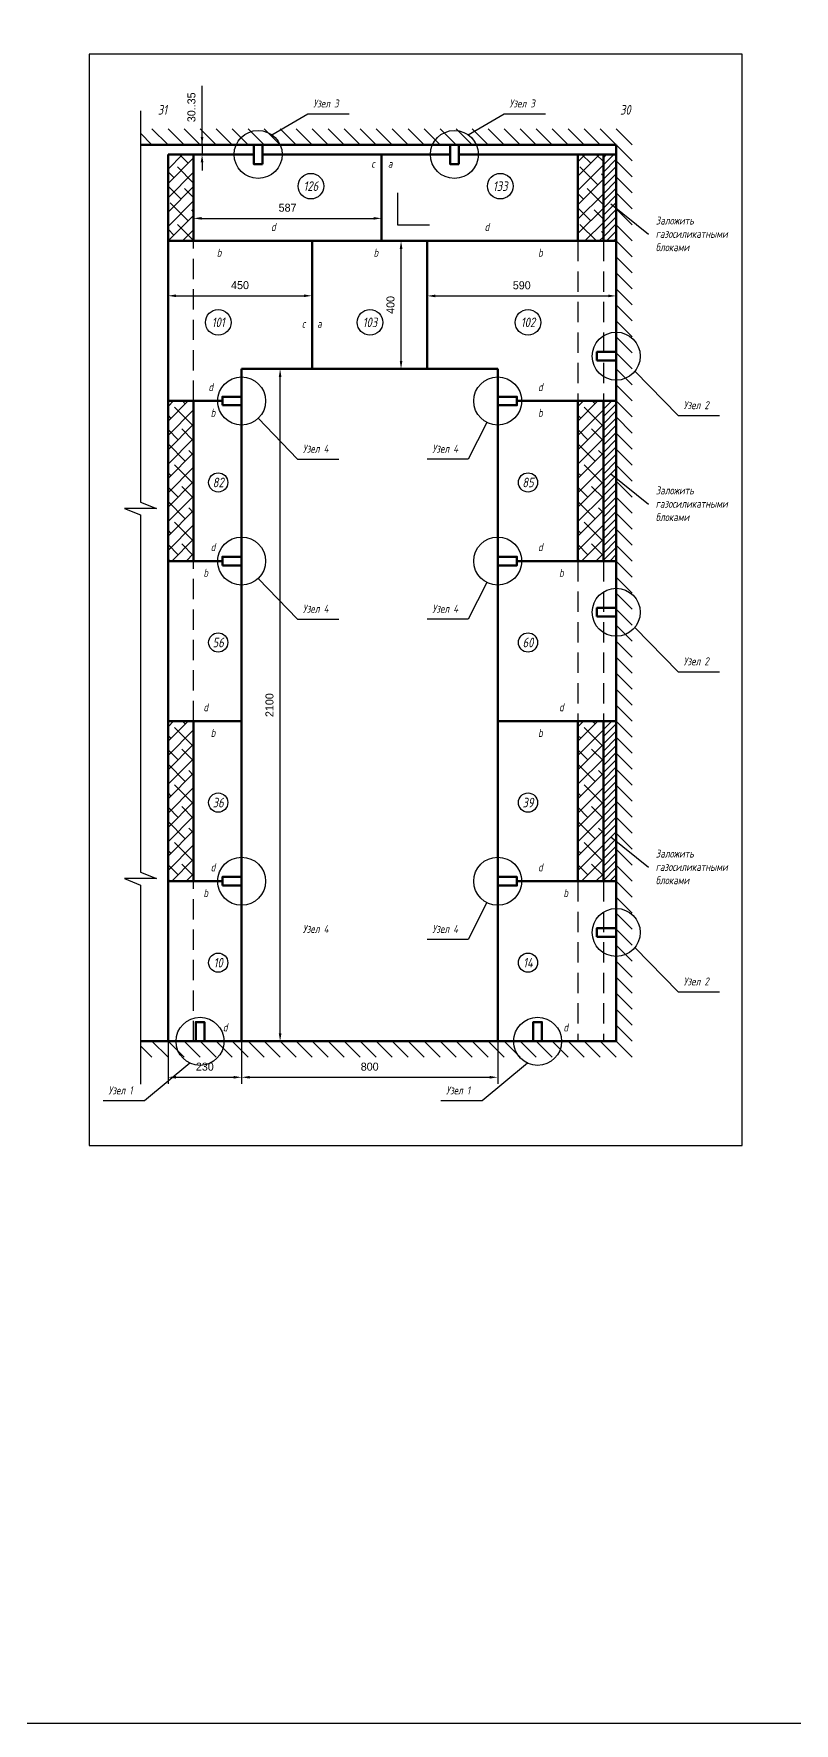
# Model space of a CAD drawing. Header units: millimetres. Extents: x 2143 to 79549, y -71394 to 24143.
# Drawn here: x 67610 to 69986, y -71394 to -66117 of the extents above; entities that cross this region are included whole.
import ezdxf
from ezdxf.enums import TextEntityAlignment as Align

# ---------------------------------------------------------------- set-up
doc = ezdxf.new("R2010")
doc.units = ezdxf.units.MM
doc.header["$PDMODE"] = 34
doc.header["$PDSIZE"] = 50
doc.linetypes.add('DASHED', pattern=[19.05, 12.7, -6.35])
doc.layers.add('01 Перегородки', color=7, linetype='Continuous')
doc.layers.add('100 noprint', color=1, linetype='Continuous', plot=False)
doc.styles.get("Standard").update_dxf_attribs({"font": 'Ubuntu-R.ttf'})
doc.styles.add('ГОСТ-ISOCPEUR', font='isocpeui.ttf', dxfattribs={"width": 0.8})
doc.dimstyles.new('ISO-25', dxfattribs={"dimtxt": 2.5, "dimasz": 2.5, "dimexe": 1.25, "dimexo": 0.625, "dimtad": 1, "dimtxsty": 'Standard', "dimcen": 2.5, "dimadec": 0, "dimazin": 0, "dimtfac": 1, "dimtmove": 0, "dimatfit": 3, "dimfxl": 1, "dimarcsym": 0})

# ---------------------------------------------------------------- blocks, each defined once
blk = doc.blocks.new('*D428')
at = {"layer": '01 Перегородки', "color": 0, "lineweight": -2}
for p, q in [((68029.7, -69263.8), (68029.7, -69396.1)), ((68259.7, -69263.8), (68259.7, -69396.1)), ((68054.7, -69376.1), (68234.7, -69376.1))]:
    blk.add_line(p, q, dxfattribs=at)
at = {"layer": '01 Перегородки', "color": 0}
for points in [[(68054.7, -69372), (68054.7, -69380.3), (68029.7, -69376.1)], [(68234.7, -69380.3), (68234.7, -69372), (68259.7, -69376.1)]]:
    blk.add_solid(points, dxfattribs=at)
at = {"layer": 'Defpoints', "color": 0}
for p in [(68029.7, -69263.8), (68259.7, -69263.8), (68259.7, -69376.1)]:
    blk.add_point(p, dxfattribs=at)
at = {"layer": '01 Перегородки', "color": 0, "insert": (68144.7, -69343.1), "char_height": 25, "attachment_point": 5}
blk.add_mtext('230', dxfattribs=at)
blk = doc.blocks.new('*D429')
at = {"layer": '01 Перегородки', "color": 0, "lineweight": -2}
for p, q in [((68259.7, -69264.4), (68259.7, -69396.1)), ((69059.7, -69263.8), (69059.7, -69396.1)), ((68284.7, -69376.1), (69034.7, -69376.1))]:
    blk.add_line(p, q, dxfattribs=at)
at = {"layer": '01 Перегородки', "color": 0}
for points in [[(68284.7, -69372), (68284.7, -69380.3), (68259.7, -69376.1)], [(69034.7, -69380.3), (69034.7, -69372), (69059.7, -69376.1)]]:
    blk.add_solid(points, dxfattribs=at)
at = {"layer": 'Defpoints', "color": 0}
for p in [(68259.7, -69264.4), (69059.7, -69263.8), (69059.7, -69376.1)]:
    blk.add_point(p, dxfattribs=at)
at = {"layer": '01 Перегородки', "color": 0, "insert": (68659.7, -69343.1), "char_height": 25, "attachment_point": 5}
blk.add_mtext('800', dxfattribs=at)
blk = doc.blocks.new('*D430')
at = {"layer": '01 Перегородки', "color": 0, "lineweight": -2}
for p, q in [((68259.7, -67163.8), (68399.8, -67163.8)), ((68379.8, -69238.8), (68379.8, -67188.8)), ((68259.7, -69263.8), (68399.8, -69263.8))]:
    blk.add_line(p, q, dxfattribs=at)
at = {"layer": '01 Перегородки', "color": 0}
for points in [[(68384, -67188.8), (68375.7, -67188.8), (68379.8, -67163.8)], [(68375.7, -69238.8), (68384, -69238.8), (68379.8, -69263.8)]]:
    blk.add_solid(points, dxfattribs=at)
at = {"layer": 'Defpoints', "color": 0}
for p in [(68259.7, -67163.8), (68379.8, -67163.8), (68259.7, -69263.8)]:
    blk.add_point(p, dxfattribs=at)
at = {"layer": '01 Перегородки', "color": 0, "insert": (68346.8, -68213.8), "char_height": 25, "attachment_point": 5, "rotation": 90}
blk.add_mtext('2100', dxfattribs=at)
blk = doc.blocks.new('*D446')
at = {"layer": '01 Перегородки', "color": 0, "lineweight": -2}
for p, q in [((68029.7, -67263.8), (68029.7, -66915.2)), ((68054.7, -66935.2), (68454.7, -66935.2)), ((68479.7, -67163.8), (68479.7, -66915.2))]:
    blk.add_line(p, q, dxfattribs=at)
at = {"layer": '01 Перегородки', "color": 0}
for points in [[(68054.7, -66931), (68054.7, -66939.4), (68029.7, -66935.2)], [(68454.7, -66939.4), (68454.7, -66931), (68479.7, -66935.2)]]:
    blk.add_solid(points, dxfattribs=at)
at = {"layer": 'Defpoints', "color": 0}
for p in [(68479.7, -66935.2), (68479.7, -67163.8), (68029.7, -67263.8)]:
    blk.add_point(p, dxfattribs=at)
at = {"layer": '01 Перегородки', "color": 0, "insert": (68254.7, -66902.1), "char_height": 25, "attachment_point": 5}
blk.add_mtext('450', dxfattribs=at)
blk = doc.blocks.new('*D447')
at = {"layer": '01 Перегородки', "color": 0, "lineweight": -2}
for p, q in [((68839.7, -67163.8), (68839.7, -66915.6)), ((68864.7, -66935.6), (69404.7, -66935.6)), ((69429.7, -67163.8), (69429.7, -66915.6))]:
    blk.add_line(p, q, dxfattribs=at)
at = {"layer": '01 Перегородки', "color": 0}
for points in [[(68864.7, -66931.5), (68864.7, -66939.8), (68839.7, -66935.6)], [(69404.7, -66939.8), (69404.7, -66931.5), (69429.7, -66935.6)]]:
    blk.add_solid(points, dxfattribs=at)
at = {"layer": 'Defpoints', "color": 0}
for p in [(69429.7, -66935.6), (68839.7, -67163.8), (69429.7, -67163.8)]:
    blk.add_point(p, dxfattribs=at)
at = {"layer": '01 Перегородки', "color": 0, "insert": (69134.7, -66902.6), "char_height": 25, "attachment_point": 5}
blk.add_mtext('590', dxfattribs=at)
blk = doc.blocks.new('*D448')
at = {"layer": '01 Перегородки', "color": 0, "lineweight": -2}
for p, q in [((68839.7, -66763.8), (68737.7, -66763.8)), ((68757.7, -67138.8), (68757.7, -66788.8)), ((68839.7, -67163.8), (68737.7, -67163.8))]:
    blk.add_line(p, q, dxfattribs=at)
at = {"layer": '01 Перегородки', "color": 0}
for points in [[(68761.9, -66788.8), (68753.6, -66788.8), (68757.7, -66763.8)], [(68753.6, -67138.8), (68761.9, -67138.8), (68757.7, -67163.8)]]:
    blk.add_solid(points, dxfattribs=at)
at = {"layer": 'Defpoints', "color": 0}
for p in [(68757.7, -66763.8), (68839.7, -66763.8), (68839.7, -67163.8)]:
    blk.add_point(p, dxfattribs=at)
at = {"layer": '01 Перегородки', "color": 0, "insert": (68724.7, -66963.8), "char_height": 25, "attachment_point": 5, "rotation": 90}
blk.add_mtext('400', dxfattribs=at)
blk = doc.blocks.new('*D457')
at = {"layer": '01 Перегородки', "color": 0, "lineweight": -2}
for p, q in [((68109.7, -66763.8), (68109.7, -66673.4)), ((68134.7, -66693.4), (68671.7, -66693.4)), ((68696.7, -66763.8), (68696.7, -66673.4))]:
    blk.add_line(p, q, dxfattribs=at)
at = {"layer": '01 Перегородки', "color": 0}
for points in [[(68134.7, -66689.2), (68134.7, -66697.5), (68109.7, -66693.4)], [(68671.7, -66697.5), (68671.7, -66689.2), (68696.7, -66693.4)]]:
    blk.add_solid(points, dxfattribs=at)
at = {"layer": 'Defpoints', "color": 0}
for p in [(68696.7, -66693.4), (68109.7, -66763.8), (68696.7, -66763.8)]:
    blk.add_point(p, dxfattribs=at)
at = {"layer": '01 Перегородки', "color": 0, "insert": (68403.2, -66660.3), "char_height": 25, "attachment_point": 5}
blk.add_mtext('587', dxfattribs=at)
blk = doc.blocks.new('*D461')
at = {"layer": '01 Перегородки', "color": 0, "lineweight": -2}
for p, q in [((68136.1, -66463.8), (68136.1, -66279.3)), ((68136.1, -66438.8), (68136.1, -66413.8)), ((67943.3, -66463.8), (68156.1, -66463.8)), ((68136.1, -66463.8), (68136.1, -66493.8)), ((68029.7, -66493.8), (68156.1, -66493.8)), ((68136.1, -66518.8), (68136.1, -66543.8))]:
    blk.add_line(p, q, dxfattribs=at)
at = {"layer": '01 Перегородки', "color": 0}
for points in [[(68131.9, -66438.8), (68140.3, -66438.8), (68136.1, -66463.8)], [(68140.3, -66518.8), (68131.9, -66518.8), (68136.1, -66493.8)]]:
    blk.add_solid(points, dxfattribs=at)
at = {"layer": 'Defpoints', "color": 0}
for p in [(67943.3, -66463.8), (68029.7, -66493.8), (68136.1, -66493.8)]:
    blk.add_point(p, dxfattribs=at)
at = {"layer": '01 Перегородки', "color": 0, "insert": (68103, -66346.5), "char_height": 25, "attachment_point": 5, "rotation": 90}
blk.add_mtext('30..35', dxfattribs=at)

msp = doc.modelspace()

# ---------------------------------------------------------------- hatches: boundary and pattern name
at = {"layer": '01 Перегородки'}
h = msp.add_hatch(dxfattribs=at)
h.set_pattern_fill('ANSI38', color=256, scale=10, style=0)
h.paths.add_polyline_path([(68109.705, -66763.801), (68109.705, -66493.801), (68029.705, -66493.801), (68029.705, -66763.801)])
h = msp.add_hatch(dxfattribs=at)
h.set_pattern_fill('ANSI38', color=256, scale=10, style=0)
h.paths.add_polyline_path([(69389.705, -66763.801), (69389.705, -66493.801), (69309.705, -66493.801), (69309.705, -66763.801)])
h = msp.add_hatch(dxfattribs=at)
h.set_pattern_fill('ANSI31', color=256, scale=5, style=0)
h.paths.add_polyline_path([(69429.705, -66763.801), (69429.705, -66493.801), (69389.705, -66493.801), (69389.705, -66763.801)])
h = msp.add_hatch(dxfattribs=at)
h.set_pattern_fill('ANSI38', color=256, scale=10, style=0)
h.set_pattern_definition([(45, (2101.192, 1000), (-22.45064, 22.45064), []), (135, (2101.192, 1000), (-67.351921, 22.45064), [79.375, -47.625])])
h.paths.add_polyline_path([(68109.705, -67763.801), (68109.705, -67263.801), (68029.705, -67263.801), (68029.705, -67763.801)])
h = msp.add_hatch(dxfattribs=at)
h.set_pattern_fill('ANSI38', color=256, scale=10, style=0)
h.set_pattern_definition([(45, (3381.192, 1000), (-22.45064, 22.45064), []), (135, (3381.192, 1000), (-67.351921, 22.45064), [79.375, -47.625])])
h.paths.add_polyline_path([(69389.705, -67763.801), (69389.705, -67263.801), (69309.705, -67263.801), (69309.705, -67763.801)])
h = msp.add_hatch(dxfattribs=at)
h.set_pattern_fill('ANSI31', color=256, scale=5, style=0)
h.paths.add_polyline_path([(69429.705, -67763.801), (69429.705, -67263.801), (69389.705, -67263.801), (69389.705, -67763.801)])
h = msp.add_hatch(dxfattribs=at)
h.set_pattern_fill('ANSI38', color=256, scale=10, style=0)
h.set_pattern_definition([(45, (2101.192, 0), (-22.45064, 22.45064), []), (135, (2101.192, 0), (-67.351921, 22.45064), [79.375, -47.625])])
h.paths.add_polyline_path([(68109.705, -68763.801), (68109.705, -68263.801), (68029.705, -68263.801), (68029.705, -68763.801)])
h = msp.add_hatch(dxfattribs=at)
h.set_pattern_fill('ANSI38', color=256, scale=10, style=0)
h.set_pattern_definition([(45, (3381.192, 0), (-22.45064, 22.45064), []), (135, (3381.192, 0), (-67.351921, 22.45064), [79.375, -47.625])])
h.paths.add_polyline_path([(69389.705, -68763.801), (69389.705, -68263.801), (69309.705, -68263.801), (69309.705, -68763.801)])
h = msp.add_hatch(dxfattribs=at)
h.set_pattern_fill('ANSI31', color=256, scale=5, style=0)
h.set_pattern_definition([(45, (0, -1000), (-11.2253202, 11.2253202), [])])
h.paths.add_polyline_path([(69429.705, -68763.801), (69429.705, -68263.801), (69389.705, -68263.801), (69389.705, -68763.801)])

# ---------------------------------------------------------------- linework, layer by layer
for p, q in [((67943.322, -66427.418), (67979.705, -66463.801)), ((67979.705, -66413.801), (68029.705, -66463.801)), ((68029.705, -66413.801), (68079.705, -66463.801)), ((68079.705, -66413.801), (68129.705, -66463.801)), ((68129.705, -66413.801), (68179.705, -66463.801)), ((68179.705, -66413.801), (68229.705, -66463.801)), ((68229.705, -66413.801), (68279.705, -66463.801)), ((68279.705, -66413.801), (68329.705, -66463.801)), ((68329.705, -66413.801), (68379.705, -66463.801)), ((68379.705, -66413.801), (68429.705, -66463.801)), ((68429.705, -66413.801), (68479.705, -66463.801)), ((68479.705, -66413.801), (68529.705, -66463.801)), ((68529.705, -66413.801), (68579.705, -66463.801)), ((68579.705, -66413.801), (68629.705, -66463.801)), ((68629.705, -66413.801), (68679.705, -66463.801)), ((68679.705, -66413.801), (68729.705, -66463.801)), ((68729.705, -66413.801), (68779.705, -66463.801)), ((68779.705, -66413.801), (68829.705, -66463.801)), ((68829.705, -66413.801), (68879.705, -66463.801)), ((68879.705, -66413.801), (68929.705, -66463.801)), ((68929.705, -66413.801), (68979.705, -66463.801)), ((68979.705, -66413.801), (69029.705, -66463.801)), ((69029.705, -66413.801), (69079.705, -66463.801)), ((69079.705, -66413.801), (69129.705, -66463.801)), ((69129.705, -66413.801), (69179.705, -66463.801)), ((69179.705, -66413.801), (69229.705, -66463.801)), ((69229.705, -66413.801), (69279.705, -66463.801)), ((69279.705, -66413.801), (69329.705, -66463.801)), ((69329.705, -66413.801), (69379.705, -66463.801)), ((69379.705, -66413.801), (69429.705, -66463.801)), ((69429.705, -66413.801), (69479.705, -66463.801)), ((69429.705, -66463.801), (69479.705, -66513.801)), ((69429.705, -66513.801), (69479.705, -66563.801)), ((69429.705, -66563.801), (69479.705, -66613.801)), ((69429.705, -66613.801), (69479.705, -66663.801)), ((69413.173, -66647.983), (69530.77, -66743.073)), ((69429.705, -66663.801), (69479.705, -66713.801)), ((69429.705, -66713.801), (69479.705, -66763.801)), ((69429.705, -66763.801), (69479.705, -66813.801)), ((69429.705, -66813.801), (69479.705, -66863.801)), ((69429.705, -66863.801), (69479.705, -66913.801)), ((69429.705, -66913.801), (69479.705, -66963.801)), ((69429.705, -66963.801), (69479.705, -67013.801)), ((69429.705, -67013.801), (69479.705, -67063.801)), ((69429.705, -67063.801), (69479.705, -67113.801)), ((69429.705, -67113.801), (69479.705, -67163.801)), ((69429.705, -67163.801), (69479.705, -67213.801)), ((69429.705, -67213.801), (69479.705, -67263.801)), ((69429.705, -67263.801), (69479.705, -67313.801)), ((69429.705, -67313.801), (69479.705, -67363.801)), ((69429.705, -67363.801), (69479.705, -67413.801)), ((69429.705, -67413.801), (69479.705, -67463.801)), ((69429.705, -67463.801), (69479.705, -67513.801)), ((69413.173, -67490.812), (69530.77, -67585.902)), ((69429.705, -67513.801), (69479.705, -67563.801)), ((69429.705, -67563.801), (69479.705, -67613.801)), ((69429.705, -67613.801), (69479.705, -67663.801)), ((69429.705, -67663.801), (69479.705, -67713.801)), ((69429.705, -67713.801), (69479.705, -67763.801)), ((69429.705, -67763.801), (69479.705, -67813.801)), ((69429.705, -67813.801), (69479.705, -67863.801)), ((69429.705, -67863.801), (69479.705, -67913.801)), ((69429.705, -67913.801), (69479.705, -67963.801)), ((69429.705, -67963.801), (69479.705, -68013.801)), ((69429.705, -68013.801), (69479.705, -68063.801)), ((69429.705, -68063.801), (69479.705, -68113.801)), ((69429.705, -68113.801), (69479.705, -68163.801)), ((69429.705, -68163.801), (69479.705, -68213.801)), ((69429.705, -68213.801), (69479.705, -68263.801)), ((69429.705, -68263.801), (69479.705, -68313.801)), ((69429.705, -68313.801), (69479.705, -68363.801)), ((69429.705, -68363.801), (69479.705, -68413.801)), ((69429.705, -68413.801), (69479.705, -68463.801)), ((69429.705, -68463.801), (69479.705, -68513.801)), ((69429.705, -68513.801), (69479.705, -68563.801)), ((69429.705, -68563.801), (69479.705, -68613.801)), ((69413.173, -68625.203), (69530.77, -68720.293)), ((69429.705, -68613.801), (69479.705, -68663.801)), ((69429.705, -68663.801), (69479.705, -68713.801)), ((69429.705, -68713.801), (69479.705, -68763.801)), ((69429.705, -68763.801), (69479.705, -68813.801)), ((69429.705, -68813.801), (69479.705, -68863.801)), ((69429.705, -68863.801), (69479.705, -68913.801)), ((69429.705, -68913.801), (69479.705, -68963.801)), ((69429.705, -68963.801), (69479.705, -69013.801)), ((69429.705, -69013.801), (69479.705, -69063.801)), ((69429.705, -69063.801), (69479.705, -69113.801)), ((69429.705, -69113.801), (69479.705, -69163.801)), ((69429.705, -69163.801), (69479.705, -69213.801)), ((69429.705, -69213.801), (69479.705, -69263.801)), ((67943.322, -69277.418), (67979.705, -69313.801)), ((67979.705, -69263.801), (68029.705, -69313.801)), ((68029.705, -69263.801), (68079.705, -69313.801)), ((68079.705, -69263.801), (68129.705, -69313.801)), ((68129.705, -69263.801), (68179.705, -69313.801)), ((68179.705, -69263.801), (68229.705, -69313.801)), ((68229.705, -69263.801), (68279.705, -69313.801)), ((68279.705, -69263.801), (68329.705, -69313.801)), ((68329.705, -69263.801), (68379.705, -69313.801)), ((68379.705, -69263.801), (68429.705, -69313.801)), ((68429.705, -69263.801), (68479.705, -69313.801)), ((68479.705, -69263.801), (68529.705, -69313.801)), ((68529.705, -69263.801), (68579.705, -69313.801)), ((68579.705, -69263.801), (68629.705, -69313.801)), ((68629.705, -69263.801), (68679.705, -69313.801)), ((68679.705, -69263.801), (68729.705, -69313.801)), ((68729.705, -69263.801), (68779.705, -69313.801)), ((68779.705, -69263.801), (68829.705, -69313.801)), ((68829.705, -69263.801), (68879.705, -69313.801)), ((68879.705, -69263.801), (68929.705, -69313.801)), ((68929.705, -69263.801), (68979.705, -69313.801)), ((68979.705, -69263.801), (69029.705, -69313.801)), ((69029.705, -69263.801), (69079.705, -69313.801)), ((69079.705, -69263.801), (69129.705, -69313.801)), ((69129.705, -69263.801), (69179.705, -69313.801)), ((69179.705, -69263.801), (69229.705, -69313.801)), ((69229.705, -69263.801), (69279.705, -69313.801)), ((69279.705, -69263.801), (69329.705, -69313.801)), ((69329.705, -69263.801), (69379.705, -69313.801)), ((69379.705, -69263.801), (69429.705, -69313.801)), ((69429.705, -69263.801), (69479.705, -69313.801))]:
    msp.add_line(p, q, dxfattribs=at)
at = {"layer": '01 Перегородки', "lineweight": 70}
for p, q in [((67943.322, -66463.801), (69429.705, -66463.801)), ((69429.705, -66463.801), (69429.705, -69263.801)), ((68029.705, -69263.801), (68029.705, -66493.801)), ((68029.705, -66493.801), (68297.785, -66493.801)), ((68109.705, -66763.801), (68109.705, -66493.801)), ((68324.785, -66493.801), (68910.785, -66493.801)), ((68696.705, -66493.801), (68696.705, -66763.801)), ((68937.785, -66493.801), (69429.705, -66493.801)), ((69309.705, -66763.801), (69309.705, -66493.801)), ((69389.705, -66763.801), (69389.705, -66493.801)), ((68479.705, -66763.801), (68029.705, -66763.801)), ((68696.705, -66763.801), (68029.705, -66763.801)), ((68479.705, -67163.801), (68479.705, -66763.801)), ((68479.705, -66763.801), (68839.705, -66763.801)), ((69363.705, -66763.801), (68696.705, -66763.801)), ((68839.705, -67163.801), (68839.705, -66763.801)), ((68839.705, -66763.801), (69429.705, -66763.801)), ((68259.705, -69263.801), (68259.705, -67163.801)), ((68259.705, -67163.801), (69059.705, -67163.801)), ((69059.705, -69263.801), (69059.705, -67163.801)), ((68029.705, -67263.801), (68109.705, -67263.801)), ((68029.705, -67763.801), (68029.705, -67263.801)), ((68109.705, -67763.801), (68109.705, -67263.801)), ((68109.705, -67263.801), (68109.705, -67763.801)), ((68109.705, -67263.801), (68199.705, -67263.801)), ((69119.705, -67263.801), (69429.705, -67263.801)), ((69309.705, -67263.801), (69389.705, -67263.801)), ((69309.705, -67763.801), (69309.705, -67263.801)), ((69389.705, -67763.801), (69389.705, -67263.801)), ((69389.705, -67263.801), (69389.705, -67763.801)), ((68029.705, -68263.801), (68029.705, -67763.801)), ((68029.705, -67763.801), (68029.705, -68263.801)), ((68029.705, -67763.801), (68199.705, -67763.801)), ((68029.705, -67763.801), (68199.705, -67763.801)), ((69119.705, -67763.801), (69429.705, -67763.801)), ((68029.705, -68263.801), (68109.705, -68263.801)), ((68029.705, -68763.801), (68029.705, -68263.801)), ((68109.705, -68763.801), (68109.705, -68263.801)), ((68109.705, -68263.801), (68109.705, -68763.801)), ((68109.705, -68263.801), (68259.705, -68263.801)), ((69059.705, -68263.801), (69429.705, -68263.801)), ((69309.705, -68263.801), (69389.705, -68263.801)), ((69309.705, -68763.801), (69309.705, -68263.801)), ((69389.705, -68763.801), (69389.705, -68263.801)), ((69389.705, -68263.801), (69389.705, -68763.801)), ((68029.705, -69263.801), (68029.705, -68763.801)), ((68029.705, -68763.801), (68029.705, -69263.801)), ((68029.705, -68763.801), (68199.705, -68763.801)), ((69119.705, -68763.801), (69429.705, -68763.801)), ((69429.705, -69263.801), (67943.322, -69263.801))]:
    msp.add_line(p, q, dxfattribs=at)
at = {"layer": '01 Перегородки', "linetype": 'DASHED', "ltscale": 5}
for p, q in [((68109.705, -67263.801), (68109.705, -66763.801)), ((69309.705, -66763.801), (69309.705, -67263.801)), ((69389.705, -66763.801), (69389.705, -67263.801)), ((68109.705, -68263.801), (68109.705, -67763.801)), ((69309.705, -67763.801), (69309.705, -68263.801)), ((69389.705, -67763.801), (69389.705, -68263.801)), ((68109.705, -69263.801), (68109.705, -68763.801)), ((69309.705, -68763.801), (69309.705, -69263.801)), ((69389.705, -68763.801), (69389.705, -69263.801))]:
    msp.add_line(p, q, dxfattribs=at)
at = {"layer": '01 Перегородки'}
for points in [[(67943.322, -66357.714), (67943.322, -67579.707), (67993.322, -67599.707), (67893.322, -67599.707), (67943.322, -67619.707), (67943.322, -68735.614), (67993.322, -68755.614), (67893.322, -68755.614), (67943.322, -68775.614), (67943.322, -69397.235)], [(68354.22, -66432.306), (68466.631, -66367.178), (68595.615, -66367.178)], [(68967.22, -66432.306), (69079.631, -66367.178), (69208.615, -66367.178)], [(68746.705, -66613.801), (68746.705, -66713.801), (68846.705, -66713.801)], [(69488.063, -67170.911), (69623.443, -67309.478), (69752.427, -67309.478)], [(68311.641, -67317.908), (68433.991, -67445.372), (68562.975, -67445.372)], [(69025.842, -67330.721), (68967.828, -67445.372), (68838.845, -67445.372)], [(68311.641, -67817.908), (68433.991, -67945.372), (68562.975, -67945.372)], [(69025.842, -67830.721), (68967.828, -67945.372), (68838.845, -67945.372)], [(69488.063, -67970.911), (69623.443, -68109.478), (69752.427, -68109.478)], [(69025.842, -68830.721), (68967.828, -68945.372), (68838.845, -68945.372)], [(69488.063, -68970.911), (69623.443, -69109.478), (69752.427, -69109.478)], [(68097.883, -69331.715), (67955.946, -69449.478), (67826.962, -69449.478)], [(69152.477, -69331.715), (69010.541, -69449.478), (68881.557, -69449.478)]]:
    msp.add_lwpolyline(points, dxfattribs=at)
at = {"layer": '01 Перегородки', "lineweight": 70, "flags": 128}
for points in [[(68324.785, -66523.801), (68297.785, -66523.801), (68297.785, -66463.801), (68324.785, -66463.801)], [(68937.785, -66523.801), (68910.785, -66523.801), (68910.785, -66463.801), (68937.785, -66463.801)], [(69369.705, -67137.301), (69369.705, -67110.301), (69429.705, -67110.301), (69429.705, -67137.301)], [(68199.705, -67277.301), (68199.705, -67250.301), (68259.705, -67250.301), (68259.705, -67277.301)], [(69059.705, -67277.301), (69059.705, -67250.301), (69119.705, -67250.301), (69119.705, -67277.301)], [(68199.705, -67777.301), (68199.705, -67750.301), (68259.705, -67750.301), (68259.705, -67777.301)], [(69059.705, -67777.301), (69059.705, -67750.301), (69119.705, -67750.301), (69119.705, -67777.301)], [(69369.705, -67937.301), (69369.705, -67910.301), (69429.705, -67910.301), (69429.705, -67937.301)], [(68199.705, -68777.301), (68199.705, -68750.301), (68259.705, -68750.301), (68259.705, -68777.301)], [(69059.705, -68777.301), (69059.705, -68750.301), (69119.705, -68750.301), (69119.705, -68777.301)], [(69369.705, -68937.301), (69369.705, -68910.301), (69429.705, -68910.301), (69429.705, -68937.301)], [(68143.205, -69263.801), (68116.205, -69263.801), (68116.205, -69203.801), (68143.205, -69203.801)], [(69197.799, -69263.801), (69170.799, -69263.801), (69170.799, -69203.801), (69197.799, -69203.801)]]:
    msp.add_lwpolyline(points, close=True, dxfattribs=at)
at = {"layer": '01 Перегородки'}
for centre, radius in [((68311.285, -66493.801), 75), ((68924.285, -66493.801), 75), ((68476.053, -66592.772), 40), ((69067.632, -66592.772), 40), ((68186.584, -67018.18), 40), ((68660.597, -67018.18), 40), ((69154.237, -67018.18), 40), ((69429.705, -67123.801), 75), ((68259.705, -67263.801), 75), ((69059.705, -67263.801), 75), ((68186.584, -67518.18), 30), ((69154.237, -67518.18), 30), ((68259.705, -67763.801), 75), ((69059.705, -67763.801), 75), ((69429.705, -67923.801), 75), ((68186.584, -68018.18), 30), ((69154.237, -68018.18), 30), ((68186.584, -68518.18), 30), ((69154.237, -68518.18), 30), ((68259.705, -68763.801), 75), ((69059.705, -68763.801), 75), ((69429.705, -68923.801), 75), ((68186.584, -69018.18), 30), ((69154.237, -69018.18), 30), ((68129.705, -69263.801), 75), ((69184.299, -69263.801), 75)]:
    msp.add_circle(centre, radius, dxfattribs=at)
at = {"layer": '100 noprint', "color": 1}
for points in [[(55169.996, -34321.266), (55169.996, -71393.604), (79548.693, -71393.604), (79548.693, -34321.266)], [(67783.572, -66180.041), (67783.572, -69588.909), (69822.947, -69588.909), (69822.947, -66180.041)]]:
    msp.add_lwpolyline(points, close=True, dxfattribs=at)

# ---------------------------------------------------------------- texts
at = {"layer": '01 Перегородки', "linetype": 'Continuous', "style": 'ГОСТ-ISOCPEUR', "width": 0.8}
for s, p in [('Узел 3', (68483.407, -66347.045)), ('Узел 3', (69096.407, -66347.045)), ('Узел 2', (69640.218, -67289.346)), ('Узел 4', (68450.766, -67425.239)), ('Узел 4', (68855.62, -67425.239)), ('Узел 4', (68450.766, -67925.239)), ('Узел 4', (68855.62, -67925.239)), ('Узел 2', (69640.218, -68089.346)), ('Узел 4', (68450.766, -68925.239)), ('Узел 4', (68855.62, -68925.239)), ('Узел 2', (69640.218, -69089.346)), ('Узел 1', (67843.738, -69429.346)), ('Узел 1', (68898.332, -69429.346))]:
    msp.add_text(s, height=25, dxfattribs=at).set_placement(p)
at = {"layer": '01 Перегородки', "style": 'ГОСТ-ISOCPEUR', "width": 0.8}
for s, height, p in [('31', 30, (68012.421, -66354.352)), ('30', 30, (69458.572, -66354.352)), ('c', 25, (68670.265, -66522.61)), ('a', 25, (68723.776, -66522.61)), ('126', 30, (68476.053, -66592.772)), ('133', 30, (69067.632, -66592.772)), ('d', 25, (68358.839, -66720.287)), ('d', 25, (69025.839, -66720.287)), ('b', 25, (68189.514, -66800.511)), ('b', 25, (68679.211, -66800.511)), ('b', 25, (69193.057, -66800.511)), ('101', 30, (68186.584, -67018.18)), ('103', 30, (68660.597, -67018.18)), ('102', 30, (69154.237, -67018.18)), ('c', 25, (68453.265, -67022.61)), ('a', 25, (68502.669, -67022.61)), ('d', 25, (68163.46, -67220.287)), ('d', 25, (69193.057, -67220.287)), ('b', 25, (68170.339, -67300.511)), ('b', 25, (69193.057, -67300.511)), ('82', 30, (68186.584, -67518.18)), ('85', 30, (69154.237, -67518.18)), ('d', 25, (68170.339, -67720.287)), ('d', 25, (69193.057, -67720.287)), ('b', 25, (68147.777, -67800.511)), ('b', 25, (69258.544, -67800.511)), ('56', 30, (68186.584, -68018.18)), ('60', 30, (69154.237, -68018.18)), ('d', 25, (68147.777, -68220.287)), ('d', 25, (69258.544, -68220.287)), ('b', 25, (68170.339, -68300.511)), ('b', 25, (69193.057, -68300.511)), ('36', 30, (68186.584, -68518.18)), ('39', 30, (69154.237, -68518.18)), ('d', 25, (68170.339, -68720.287)), ('d', 25, (69193.057, -68720.287)), ('b', 25, (68147.777, -68800.511)), ('b', 25, (69272.335, -68800.511)), ('10', 30, (68186.584, -69018.18)), ('14', 30, (69154.237, -69018.18)), ('d', 25, (68208.431, -69220.287)), ('d', 25, (69272.335, -69220.287))]:
    msp.add_text(s, height=height, dxfattribs=at).set_placement(p, align=Align.MIDDLE)
at = {"layer": '01 Перегородки', "linetype": 'Continuous', "char_height": 25, "width": 227.02363, "attachment_point": 1, "style": 'ГОСТ-ISOCPEUR'}
for insert in [(69553.246, -66687.676), (69553.246, -67530.505), (69553.246, -68664.896)]:
    msp.add_mtext('{Заложить газосиликатными блоками}', dxfattribs=dict(at, insert=insert))

# ---------------------------------------------------------------- dimensions: what is measured, and where the dimension line sits
at = {"layer": '01 Перегородки'}
dim = msp.add_linear_dim(base=(68136.097, -66493.801), p1=(67943.322, -66463.801), p2=(68029.705, -66493.801), angle=90, text='30..35', dimstyle='ISO-25', override={"dimtxt": 25, "dimasz": 25, "dimexe": 20, "dimexo": 0, "dimgap": 20}, dxfattribs=at)
dim.commit()
dim.dimension.update_dxf_attribs({"geometry": '*D461', "text_midpoint": (68136.097, -66346.542), "dimtype": 160})
dim = msp.add_linear_dim(base=(68696.705, -66693.367), p1=(68109.705, -66763.801), p2=(68696.705, -66763.801), dimstyle='ISO-25', override={"dimtxt": 25, "dimasz": 25, "dimexe": 20, "dimexo": 0, "dimgap": 20}, dxfattribs=at)
dim.commit()
dim.dimension.update_dxf_attribs({"geometry": '*D457', "text_midpoint": (68403.205, -66693.367), "dimtype": 160})
dim = msp.add_linear_dim(base=(68757.738, -66763.801), p1=(68839.705, -67163.801), p2=(68839.705, -66763.801), angle=90, dimstyle='ISO-25', override={"dimtxt": 25, "dimasz": 25, "dimexe": 20, "dimexo": 0, "dimgap": 20}, dxfattribs=at)
dim.commit()
dim.dimension.update_dxf_attribs({"geometry": '*D448', "text_midpoint": (68724.678, -66963.801)})
for base, p1, p2, picture, middle in [((68479.705, -66935.207), (68029.705, -67263.801), (68479.705, -67163.801), '*D446', (68254.705, -66902.148)), ((69429.705, -66935.623), (68839.705, -67163.801), (69429.705, -67163.801), '*D447', (69134.705, -66902.564)), ((68259.705, -69376.144), (68029.705, -69263.801), (68259.705, -69263.801), '*D428', (68144.705, -69343.085)), ((69059.705, -69376.144), (68259.705, -69264.426), (69059.705, -69263.801), '*D429', (68659.705, -69343.085))]:
    dim = msp.add_linear_dim(base=base, p1=p1, p2=p2, dimstyle='ISO-25', override={"dimtxt": 25, "dimasz": 25, "dimexe": 20, "dimexo": 0, "dimgap": 20}, dxfattribs=at)
    dim.commit()
    dim.dimension.update_dxf_attribs({"geometry": picture, "text_midpoint": middle})
dim = msp.add_linear_dim(base=(68379.829, -67163.801), p1=(68259.705, -69263.801), p2=(68259.705, -67163.801), angle=90, dimstyle='ISO-25', override={"dimtxt": 25, "dimasz": 25, "dimexe": 20, "dimexo": 0, "dimgap": 20}, dxfattribs=at)
dim.commit()
dim.dimension.update_dxf_attribs({"geometry": '*D430', "text_midpoint": (68379.829, -68213.801), "dimtype": 160})

doc.saveas('drawing.dxf')
